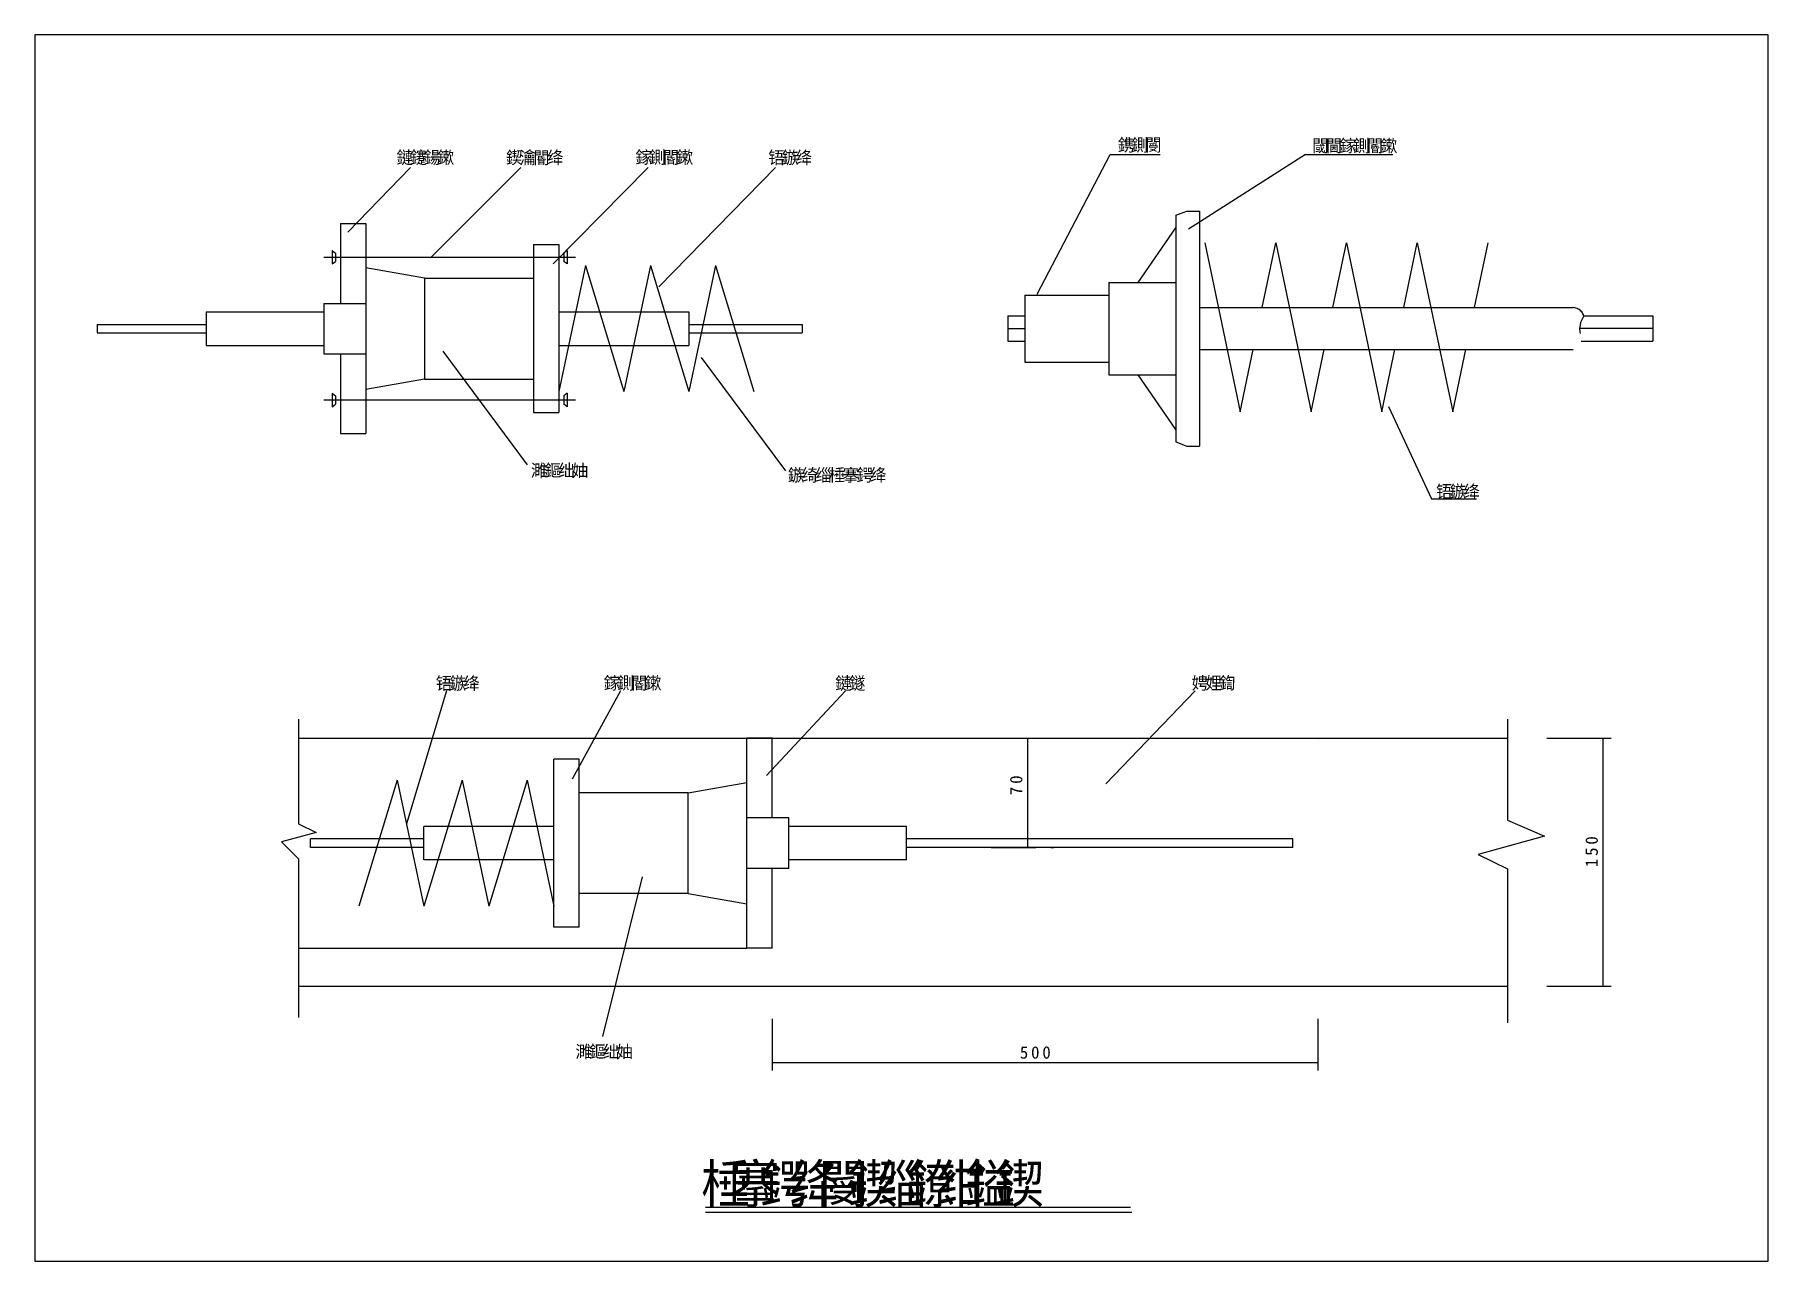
# Model space of a CAD drawing. Header units: metres. Extents: x 0 to 420, y 0 to 297.
import ezdxf

# ---------------------------------------------------------------- set-up
doc = ezdxf.new("R2010")
doc.units = ezdxf.units.M
doc.layers.add(' ', color=7, linetype='Continuous')

msp = doc.modelspace()

# ---------------------------------------------------------------- linework, layer by layer
at = {"layer": ' '}
msp.add_line((281.15, 138.15), (259.48, 115.64), dxfattribs=at)
for p, q in [((420, 297), (0, 297)), ((0, 297), (0, 0)), ((420, 0), (420, 297)), ((91.05, 264.88), (75.85, 249.18)), ((117.8, 264.88), (95.88, 242.98)), ((148.64, 264.88), (125.6, 241.5)), ((179.47, 264.88), (151.24, 235.93)), ((242.84, 234.14), (260.58, 268.02)), ((260.58, 268.02), (272.7, 268.02)), ((307.9, 268.02), (279.51, 249.9)), ((307.9, 268.02), (329.07, 268.02)), ((276.47, 253.29), (279.12, 254.31)), ((276.47, 253.29), (276.47, 198.38)), ((279.12, 254.31), (282.17, 254.31)), ((282.17, 254.31), (282.17, 197.36)), ((74.1, 251.26), (74.1, 231.94)), ((74.1, 251.26), (80.2, 251.26)), ((80.2, 251.26), (80.2, 200.41)), ((267.32, 237.02), (276.47, 250.24)), ((72.07, 244.75), (72.07, 241.5)), ((72.07, 244.75), (72.88, 244.14)), ((72.88, 244.14), (72.88, 242.11)), ((120.88, 246.17), (120.88, 205.5)), ((120.88, 246.17), (126.98, 246.17)), ((126.98, 246.17), (126.98, 205.5)), ((129.02, 244.75), (128.2, 244.14)), ((128.2, 244.14), (128.2, 242.11)), ((129.02, 244.75), (129.02, 241.5)), ((283.49, 246.58), (292.07, 205.68)), ((297.36, 230.92), (300.65, 246.58)), ((300.65, 246.58), (309.22, 205.68)), ((314.52, 230.92), (317.8, 246.58)), ((317.8, 246.58), (326.38, 205.68)), ((331.68, 230.92), (334.96, 246.58)), ((334.96, 246.58), (343.54, 205.68)), ((348.83, 230.92), (352.12, 246.58)), ((70.03, 243.12), (131.05, 243.12)), ((72.07, 241.5), (72.88, 242.11)), ((94.44, 238.04), (80.2, 240.55)), ((133.47, 241.09), (126.98, 210.58)), ((129.02, 241.5), (128.2, 242.11)), ((133.47, 241.09), (142.72, 210.58)), ((149.21, 241.09), (142.72, 210.58)), ((149.21, 241.09), (158.47, 210.58)), ((164.95, 241.09), (158.47, 210.58)), ((164.95, 241.09), (174.21, 210.58)), ((94.44, 238.04), (120.88, 238.04)), ((94.44, 238.04), (94.44, 213.63)), ((260.2, 237.02), (260.2, 214.65)), ((260.2, 237.02), (276.47, 237.02)), ((70.03, 231.94), (70.03, 219.73)), ((70.03, 231.94), (80.2, 231.94)), ((239.86, 233.97), (239.86, 217.7)), ((239.86, 233.97), (260.2, 233.97)), ((15.12, 226.85), (41.56, 226.85)), ((15.12, 226.85), (15.12, 224.82)), ((41.56, 229.9), (41.56, 221.77)), ((41.56, 229.9), (70.03, 229.9)), ((126.98, 229.9), (158.51, 229.9)), ((158.51, 229.9), (158.51, 221.77)), ((158.51, 226.85), (185.96, 226.85)), ((185.96, 226.85), (185.96, 224.82)), ((235.79, 228.89), (235.79, 222.78)), ((235.79, 228.89), (239.86, 228.89)), ((282.17, 230.92), (372.68, 230.92)), ((375.31, 228.89), (392, 228.89)), ((392, 228.89), (392, 222.78)), ((15.12, 224.82), (41.56, 224.82)), ((158.51, 224.82), (185.96, 224.82)), ((235.79, 225.84), (239.86, 225.84)), ((235.79, 222.78), (239.86, 222.78)), ((392, 225.84), (374.16, 225.84)), ((374.63, 222.78), (392, 222.78)), ((41.56, 221.77), (70.03, 221.77)), ((70.03, 219.73), (80.2, 219.73)), ((74.1, 219.73), (74.1, 200.41)), ((80.2, 219.73), (80.2, 200.41)), ((98.85, 220.34), (119.29, 192.88)), ((126.98, 221.77), (158.51, 221.77)), ((161.45, 218.86), (181.89, 191.4)), ((282.17, 220.75), (372.68, 220.75)), ((292.07, 205.68), (295.23, 220.75)), ((309.22, 205.68), (312.39, 220.75)), ((326.38, 205.68), (329.54, 220.75)), ((343.54, 205.68), (346.7, 220.75)), ((239.86, 217.7), (260.2, 217.7)), ((260.2, 214.65), (276.47, 214.65)), ((276.47, 201.43), (267.32, 214.65)), ((72.07, 210.17), (72.07, 206.92)), ((72.07, 210.17), (72.88, 209.56)), ((94.44, 213.63), (80.2, 211.12)), ((94.44, 213.63), (120.88, 213.63)), ((129.02, 210.17), (128.2, 209.56)), ((129.02, 210.17), (129.02, 206.92)), ((70.03, 208.55), (131.05, 208.55)), ((72.07, 206.92), (72.88, 207.53)), ((72.88, 209.56), (72.88, 207.53)), ((128.2, 209.56), (128.2, 207.53)), ((129.02, 206.92), (128.2, 207.53)), ((328.02, 206.97), (338.41, 184.58)), ((120.88, 205.5), (126.98, 205.5)), ((74.1, 200.41), (80.2, 200.41)), ((276.47, 198.38), (279.12, 197.36)), ((279.12, 197.36), (282.17, 197.36)), ((338.41, 184.58), (349.31, 184.58)), ((99.77, 138.15), (90.07, 105.93)), ((141.89, 138.15), (130.19, 116.77)), ((196.4, 138.15), (177.33, 117.61)), ((63.93, 131.29), (63.93, 105.89)), ((356.81, 131.29), (356.81, 106.79)), ((63.93, 126.66), (356.81, 126.66)), ((172.57, 107.34), (172.57, 126.66)), ((172.57, 75.82), (172.57, 126.66)), ((178.67, 126.66), (172.57, 126.66)), ((178.67, 107.34), (178.67, 126.66)), ((228.69, 126.5), (228.69, 126.5)), ((231.7, 126.66), (242.52, 126.66)), ((240.52, 126.66), (240.52, 100.22)), ((246.15, 126.66), (246.94, 126.66)), ((263.65, 126.65), (263.65, 126.65)), ((310.87, 126.52), (310.99, 126.66)), ((366.38, 126.66), (381.93, 126.66)), ((379.93, 126.66), (379.93, 66.66)), ((125.79, 80.9), (125.79, 121.58)), ((131.89, 121.58), (125.79, 121.58)), ((131.89, 80.9), (131.89, 121.58)), ((87.82, 116.5), (78.56, 85.99)), ((87.82, 116.5), (94.3, 85.99)), ((103.56, 116.5), (94.3, 85.99)), ((103.56, 116.5), (110.05, 85.99)), ((119.3, 116.5), (110.05, 85.99)), ((119.3, 116.5), (125.79, 85.99)), ((158.33, 113.44), (131.89, 113.44)), ((158.33, 113.44), (172.57, 115.96)), ((158.33, 89.04), (158.33, 113.44)), ((63.93, 105.89), (68.23, 103.84)), ((125.79, 105.31), (94.26, 105.31)), ((94.26, 97.17), (94.26, 105.31)), ((182.74, 107.34), (172.57, 107.34)), ((182.74, 95.14), (182.74, 107.34)), ((211.21, 105.31), (182.74, 105.31)), ((211.21, 97.17), (211.21, 105.31)), ((356.81, 106.79), (365.76, 102.92)), ((68.23, 103.84), (59.77, 101.54)), ((59.77, 101.54), (63.93, 97.45)), ((94.26, 102.26), (66.81, 102.26)), ((66.81, 100.22), (66.81, 102.26)), ((304.77, 102.26), (211.21, 102.26)), ((304.77, 100.22), (304.77, 102.26)), ((365.76, 102.92), (349.67, 98.46)), ((63.93, 97.45), (63.93, 59.06)), ((94.26, 100.22), (66.81, 100.22)), ((125.79, 97.17), (94.26, 97.17)), ((211.21, 97.17), (182.74, 97.17)), ((304.77, 100.22), (211.21, 100.22)), ((231.7, 100.22), (242.52, 100.22)), ((246.15, 100.22), (246.94, 100.22)), ((349.67, 98.46), (356.81, 95.06)), ((147.15, 93.13), (137.57, 54.44)), ((182.74, 95.14), (172.57, 95.14)), ((178.67, 75.82), (178.67, 95.14)), ((356.81, 95.06), (356.81, 57.72)), ((158.33, 89.04), (131.89, 89.04)), ((158.33, 89.04), (172.57, 86.53)), ((168.74, 87.38), (168.74, 87.38)), ((131.89, 80.9), (125.79, 80.9)), ((63.93, 75.82), (172.57, 75.82)), ((178.67, 75.82), (172.57, 75.82)), ((63.93, 66.66), (356.81, 66.66)), ((366.38, 66.66), (381.93, 66.66)), ((178.67, 58.72), (178.67, 46.16)), ((310.87, 58.72), (310.87, 46.16)), ((178.67, 48.16), (310.87, 48.16)), ((162.52, 13.12), (265.44, 13.12)), ((162.52, 11.9), (265.84, 11.9)), ((0, 0), (420, 0))]:
    msp.add_line(p, q)
for points in [[(375.31, 228.89), (375.22, 229.13), (375.1, 229.39), (374.95, 229.63), (374.78, 229.86), (374.59, 230.07), (374.38, 230.26), (374.15, 230.43), (373.91, 230.58), (373.65, 230.7), (373.38, 230.8), (373.1, 230.87), (372.82, 230.91), (372.68, 230.92)], [(375.31, 228.89), (375.22, 228.76), (374.95, 228.3), (374.71, 227.81), (374.53, 227.3), (374.4, 226.78), (374.32, 226.24), (374.29, 225.7), (374.32, 225.16), (374.39, 224.68)]]:
    msp.add_lwpolyline(points)

# ---------------------------------------------------------------- texts
for s, p in [('娉', (280.32, 138.49)), ('娌', (283.63, 138.49)), ('鍧', (286.95, 138.49))]:
    msp.add_text(s, height=3.05, dxfattribs=at).set_placement(p)
for s, height, p in [('鏈', 3.05, (87.65, 265.75)), ('鑳', 3.05, (90.96, 265.75)), ('鍚', 3.05, (94.28, 265.75)), ('鏉', 3.05, (97.6, 265.75)), ('鍥', 3.05, (114.18, 265.72)), ('瀹', 3.05, (117.49, 265.72)), ('閽', 3.05, (120.81, 265.72)), ('绛', 3.05, (124.12, 265.72)), ('鎵', 3.05, (145.55, 265.79)), ('鍘', 3.05, (148.86, 265.79)), ('閽', 3.05, (152.18, 265.79)), ('鏉', 3.05, (155.5, 265.79)), ('铻', 3.05, (177.73, 265.72)), ('鏃', 3.05, (181.05, 265.72)), ('绛', 3.05, (184.37, 265.72)), ('鎸', 3.05, (262.41, 268.77)), ('鍘', 3.05, (265.73, 268.77)), ('閿', 3.05, (269.04, 268.77)), ('閾', 3.05, (309.48, 268.58)), ('閫', 3.05, (312.8, 268.58)), ('鎵', 3.05, (316.12, 268.58)), ('鍘', 3.05, (319.43, 268.58)), ('閽', 3.05, (322.75, 268.58)), ('鏉', 3.05, (326.07, 268.58)), ('濉', 3.05, (120.22, 189.95)), ('鏂', 3.05, (123.53, 189.95)), ('绌', 3.05, (126.85, 189.95)), ('妯', 3.05, (130.17, 189.95)), ('鏃', 3.05, (182.48, 188.85)), ('绮', 3.05, (185.8, 188.85)), ('缁', 3.05, (189.12, 188.85)), ('棰', 3.05, (192.43, 188.85)), ('搴', 3.05, (195.75, 188.85)), ('鍔', 3.05, (199.06, 188.85)), ('绛', 3.05, (202.38, 188.85)), ('铻', 3.05, (339.51, 184.86)), ('鏃', 3.05, (342.83, 184.86)), ('绛', 3.05, (346.14, 184.86)), ('铻', 3.05, (97.2, 138.43)), ('鏃', 3.05, (100.52, 138.43)), ('绛', 3.05, (103.84, 138.43)), ('鎵', 3.05, (137.86, 138.5)), ('鍘', 3.05, (141.18, 138.5)), ('閽', 3.05, (144.5, 138.5)), ('鏉', 3.05, (147.81, 138.5)), ('鏈', 3.05, (193.94, 138.45)), ('鐩', 3.05, (197.25, 138.45)), ('濉', 3.05, (131.02, 49.23)), ('鏂', 3.05, (134.33, 49.23)), ('绌', 3.05, (137.65, 49.23)), ('妯', 3.05, (140.97, 49.23)), ('5', 3, (238.66, 49.07)), ('0', 3, (241.39, 49.07)), ('0', 3, (244.12, 49.07)), ('棰', 9.32, (161.51, 14.09)), ('搴', 9.32, (168.6, 14.09)), ('鍔', 9.32, (175.69, 14.09)), ('绛', 9.32, (182.79, 14.09)), ('閿', 9.32, (189.88, 14.09)), ('鍥', 9.32, (196.97, 14.09)), ('缁', 9.32, (204.06, 14.09)), ('鐐', 9.32, (211.16, 14.09)), ('绀', 9.32, (218.25, 14.09)), ('鎰', 9.32, (225.34, 14.09)), ('鍥', 9.32, (232.44, 14.09))]:
    msp.add_text(s, height=height).set_placement(p)
for s, p in [('0', (239.27, 115.61)), ('7', (239.27, 112.88)), ('0', (378.68, 100.89)), ('5', (378.68, 98.16)), ('1', (378.68, 95.43))]:
    msp.add_text(s, height=3, rotation=90).set_placement(p)

doc.saveas('drawing.dxf')
